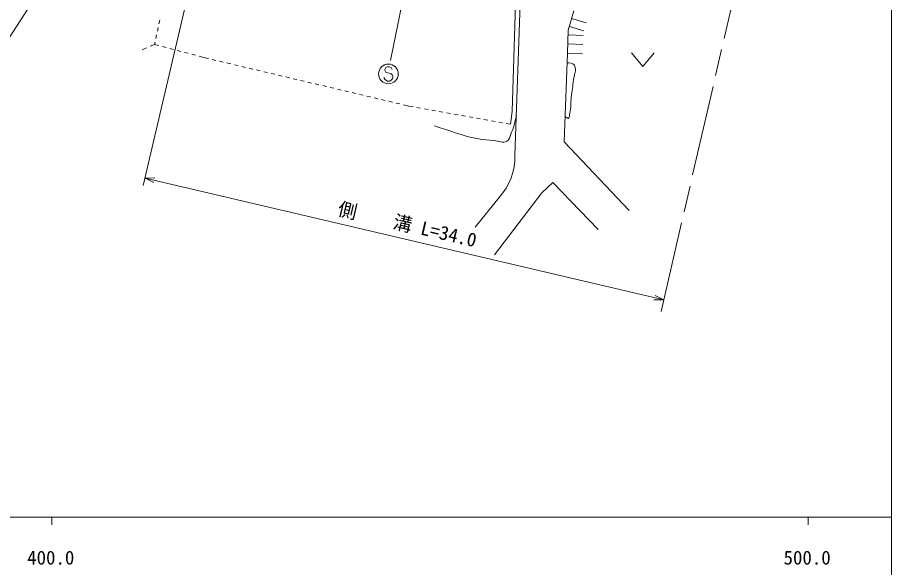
# Model space of a CAD drawing. Units: millimetres, scale not verified. Extents: x 40000 to 680000, y 20000 to 380000.
# Drawn here: x 463445 to 579000, y 198357 to 271037 of the extents above; entities that cross this region are included whole.
import ezdxf
from ezdxf.enums import TextEntityAlignment as Align

# ---------------------------------------------------------------- set-up
doc = ezdxf.new("R2010")
doc.units = ezdxf.units.MM
doc.header["$LTSCALE"] = 1000
doc.linetypes.add('CHAIN', pattern=[18.5, 12, -1.5, 3.5, -1.5])
for name, color, linetype, lineweight in [('M-BGD', 7, 'Continuous', 13), ('M-BMK', 2, 'CHAIN', 13), ('M-STR-HTXT', 7, 'Continuous', 13), ('M-STR-STRC', 7, 'Continuous', 13), ('M-TTL-BAND', 7, 'Continuous', 13)]:
    doc.layers.add(name, color=color, linetype=linetype, lineweight=lineweight)
doc.styles.add('ＭＳ ゴシック', font='')
doc.styles.get('ＭＳ ゴシック').set_extended_font_data('MS Gothic')

msp = doc.modelspace()

# ---------------------------------------------------------------- linework, layer by layer
at = {"layer": 'M-BGD'}
for p, q in [((482153, 270213), (482258, 270702)), ((536711, 270883), (538628, 270310)), ((481943, 269235), (482048, 269724)), ((536406, 269863), (538323, 269290)), ((481734, 268258), (481839, 268746)), ((536231, 268746), (538230, 268672)), ((480511, 267034), (479916, 266782)), ((481568, 267481), (480972, 267229)), ((481568, 267481), (481629, 267769)), ((482135, 267330), (481568, 267481)), ((483101, 267073), (482618, 267202)), ((484067, 266816), (483584, 266945)), ((536186, 267534), (538185, 267460)), ((485034, 266559), (484551, 266688)), ((486000, 266302), (485517, 266431)), ((486967, 266045), (486483, 266174)), ((488017, 265766), (487450, 265917)), ((536141, 266322), (538140, 266248)), ((544618, 266358), (546118, 264558)), ((546118, 264558), (547618, 266358)), ((488712, 265601), (488017, 265766)), ((489685, 265371), (489198, 265486)), ((490658, 265141), (490171, 265256)), ((491631, 264910), (491144, 265025)), ((492604, 264680), (492118, 264795)), ((493577, 264450), (493091, 264565)), ((494550, 264219), (494064, 264334)), ((495523, 263989), (495037, 264104)), ((496497, 263759), (496010, 263874)), ((497470, 263528), (496983, 263643)), ((498443, 263298), (497956, 263413)), ((499416, 263068), (498929, 263183)), ((500389, 262837), (499902, 262952)), ((501362, 262607), (500876, 262722)), ((502335, 262377), (501849, 262492)), ((503308, 262146), (502822, 262261)), ((504281, 261916), (503795, 262031)), ((505255, 261686), (504768, 261801)), ((506228, 261455), (505741, 261570)), ((507201, 261225), (506714, 261340)), ((508174, 260994), (507687, 261110)), ((509147, 260764), (508660, 260879)), ((510120, 260534), (509634, 260649)), ((511093, 260303), (510607, 260419)), ((512066, 260073), (511580, 260188)), ((513039, 259843), (512553, 259958)), ((514013, 259612), (513526, 259728)), ((515194, 259333), (514499, 259497)), ((515764, 259231), (515194, 259333)), ((516749, 259056), (516257, 259144)), ((517733, 258881), (517241, 258968)), ((518718, 258705), (518226, 258793)), ((519702, 258530), (519210, 258618)), ((520687, 258355), (520195, 258442)), ((521671, 258180), (521179, 258267)), ((522656, 258004), (522164, 258092)), ((523640, 257829), (523148, 257917)), ((524625, 257654), (524133, 257741)), ((525610, 257478), (525117, 257566)), ((526594, 257303), (526102, 257391)), ((527579, 257128), (527086, 257215)), ((528641, 256939), (528071, 257040)), ((523934, 243336), (527132, 247258))]:
    msp.add_line(p, q, dxfattribs=at)
for points in [[(511294, 282908), (529481, 278524), (528853, 258629), (528641, 256939)], [(529219, 252799), (529953, 274182), (529981, 277824), (529822, 278767), (529666, 279241)], [(536141, 266322), (536254, 269353), (537016, 271903)], [(536141, 266322), (535706, 254613), (544303, 245550)], [(540195, 243009), (534224, 249234), (532784, 247879), (526495, 239685)]]:
    msp.add_lwpolyline(points, dxfattribs=at)
msp.add_arc((521156, 252673), 8064, 317.81811, 0.89294, dxfattribs=at)
for points, knots in [([(536094, 265042), (536489, 265014), (536864, 265062), (537070, 264717), (537131, 264616), (537164, 264552), (537183, 264435), (537284, 263809), (537055, 263454), (536971, 262825), (536851, 261921), (536765, 261417), (536661, 260510), (536566, 259682), (536663, 259196), (536470, 258385), (536404, 258108), (536457, 257739), (536244, 257693), (536181, 257679), (536131, 257761), (536061, 257806), (535969, 257865), (535940, 257886), (535830, 257962)], [0, 0, 0, 0, 1, 1, 1, 2, 2, 2, 3, 3, 3, 4, 4, 4, 5, 5, 5, 6, 6, 6, 7, 7, 7, 8, 8, 8, 8]), ([(529403, 258151), (529144, 256982), (529108, 256563), (528669, 255640), (528489, 255261), (528533, 254887), (528161, 254694), (527568, 254386), (527119, 254717), (526452, 254764), (523285, 254987), (522116, 255589), (518560, 256713)], [0, 0, 0, 0, 1, 1, 1, 2, 2, 2, 3, 3, 3, 4, 4, 4, 4])]:
    msp.add_open_spline(points, degree=3, knots=knots, dxfattribs=at)
at = {"layer": 'M-BMK'}
msp.add_line((548530, 232205), (570577, 327443), dxfattribs=at)
at = {"layer": 'M-STR-HTXT'}
for p, q in [((488302, 283885), (480082, 248836)), ((470392, 280735), (450763, 250557)), ((480310, 249810), (481599, 249829)), ((480310, 249810), (548883, 233728)), ((480310, 249810), (481456, 249220)), ((548883, 233728), (547595, 233709)), ((548883, 233728), (547737, 234318))]:
    msp.add_line(p, q, dxfattribs=at)
at = {"layer": 'M-STR-STRC'}
for p, q in [((512755, 265375), (516230, 282484)), ((512138, 264412), (512019, 264176)), ((512019, 264176), (512019, 264058)), ((512019, 264058), (512138, 263821)), ((512374, 264530), (512138, 264412)), ((512138, 263821), (512847, 263585)), ((512610, 264530), (512374, 264530)), ((512847, 264412), (512610, 264530)), ((512965, 264176), (512847, 264412)), ((512847, 263585), (512965, 263467)), ((512965, 263467), (513083, 263230)), ((512019, 262876), (511901, 263112)), ((512138, 262758), (512019, 262876)), ((512374, 262639), (512138, 262758)), ((512610, 262639), (512374, 262639)), ((512847, 262758), (512610, 262639)), ((512965, 262876), (512847, 262758)), ((513083, 263112), (512965, 262876)), ((513083, 263230), (513083, 263112))]:
    msp.add_line(p, q, dxfattribs=at)
msp.add_circle((512492, 263585), 1300, dxfattribs=at)
at = {"layer": 'M-TTL-BAND'}
for p, q in [((579000, 20000), (579000, 370000)), ((40000, 205000), (579000, 205000)), ((468000, 205000), (468000, 204000)), ((568000, 205000), (568000, 204000))]:
    msp.add_line(p, q, dxfattribs=at)

# ---------------------------------------------------------------- texts
at = {"layer": 'M-STR-HTXT', "style": 'ＭＳ ゴシック'}
msp.add_text('側\u3000\u3000溝 L=34.0', height=1833, rotation=346.802, dxfattribs=at).set_placement((514655, 242269), align=Align.BOTTOM_CENTER)
at = {"layer": 'M-TTL-BAND', "style": 'ＭＳ ゴシック'}
for s, p in [('400.0', (467844, 198195)), ('500.0', (567844, 198195))]:
    msp.add_text(s, height=1833, dxfattribs=at).set_placement(p, align=Align.BOTTOM_CENTER)

doc.saveas('drawing.dxf')
